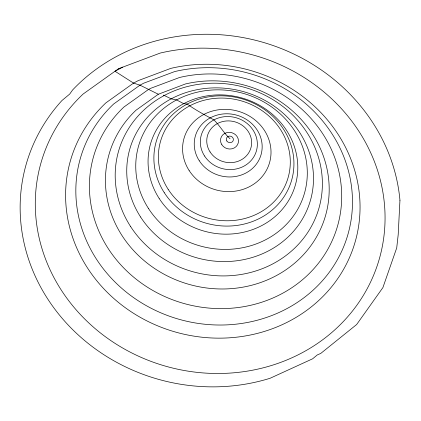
<?xml version="1.0" encoding="UTF-8"?>
<svg xmlns="http://www.w3.org/2000/svg" width="421" height="421" viewBox="0 0 421 421"><rect width="100%" height="100%" fill="white"/><g stroke="black" fill="none" stroke-linecap="round" stroke-linejoin="round"><path stroke-width="0.63" d="M158.338 94.246L136.025 110.202A112.502 103.408 15.4 0 0 172.863 278.549A112.502 103.408 15.4 0 0 328.996 195.581A112.502 103.408 15.4 0 0 185.361 83.984L158.338 94.246L139.988 85.168L133.541 83.1L114.996 71.249L122.743 67.134M164.516 95.372L163.595 95.157L171.2 98.835L176.588 99.914L183.698 103.671L187.224 104.05C195.628 110.165 204.822 114.944 213.894 119.896C219.878 125.674 223.867 133.131 230.024 138.751M399.95 200.243L398.192 234.729L396.719 247.911L382.894 287.601L356.661 324.507L320.755 353.424L317.245 354.966L312.635 358.797L270.129 378.258A185.75 170.731 15.4 0 1 54.83 309.156A185.75 170.731 15.4 0 1 61.945 100.53L69.675 94.099L72.607 89.973A186.992 171.873 15.4 0 1 271.192 44.879A186.992 171.873 15.4 0 1 399.95 200.243M118.559 68.702L83.121 94.036A175.852 161.627 15.4 0 0 140.698 357.176A175.852 161.627 15.4 0 0 384.752 227.493A175.852 161.627 15.4 0 0 160.233 53.062L118.559 68.702M133.541 83.1L105.866 102.887A148.039 136.067 15.4 0 0 154.333 324.412A148.039 136.067 15.4 0 0 359.792 215.236A148.039 136.067 15.4 0 0 170.779 68.391L138.225 80.611L133.541 83.1M139.988 85.168L113.665 103.987A139.093 127.847 15.4 0 0 159.206 312.124A139.093 127.847 15.4 0 0 352.24 209.547A139.093 127.847 15.4 0 0 174.657 71.581L143.687 83.2L139.988 85.168M148.392 89.541L123.911 107.039A126.842 116.585 15.4 0 0 165.442 296.847A126.842 116.585 15.4 0 0 341.484 203.306A126.842 116.585 15.4 0 0 179.535 77.485L150.739 88.294L148.392 89.541M130.542 226.445A104.166 95.746 15.4 0 0 309.909 229.019A104.166 95.746 15.4 0 0 215.905 83.205A104.166 95.746 15.4 0 0 130.542 226.445M140.577 216.983A93.894 86.3 15.4 0 0 302.257 219.299A93.894 86.3 15.4 0 0 217.525 87.868A93.894 86.3 15.4 0 0 140.577 216.983M148.46 208.442A86.247 79.274 15.4 0 0 296.973 210.568A86.247 79.274 15.4 0 0 219.141 89.841A86.247 79.274 15.4 0 0 148.46 208.442M159.149 198.412A75.291 69.207 15.4 0 0 288.79 200.27A75.291 69.207 15.4 0 0 220.846 94.878A75.291 69.207 15.4 0 0 159.149 198.412M164.264 192.65A70.412 64.718 15.4 0 0 285.506 194.386A70.412 64.718 15.4 0 0 221.962 95.825A70.412 64.718 15.4 0 0 164.264 192.65M168.147 189.276A66.329 60.966 15.4 0 0 282.354 190.913A66.329 60.966 15.4 0 0 222.499 98.072A66.329 60.966 15.4 0 0 168.147 189.276M189.129 170.494A44.463 40.869 15.4 0 0 265.693 171.594A44.463 40.869 15.4 0 0 225.567 109.355A44.463 40.869 15.4 0 0 189.129 170.494M199.27 160.748A34.154 31.391 15.4 0 0 258.078 161.59A34.154 31.391 15.4 0 0 227.256 113.781A34.154 31.391 15.4 0 0 199.27 160.748M204.543 155.98A28.675 26.355 15.4 0 0 253.921 156.686A28.675 26.355 15.4 0 0 228.045 116.549A28.675 26.355 15.4 0 0 204.543 155.98M210.074 151.934A22.566 20.745 15.4 0 0 248.937 152.486A22.566 20.745 15.4 0 0 228.571 120.901A22.566 20.745 15.4 0 0 210.074 151.934M221.846 144.74A9.03 8.299 15.4 0 0 237.397 144.966A9.03 8.299 15.4 0 0 229.245 132.32A9.03 8.299 15.4 0 0 221.846 144.74M226.835 140.982A3.568 3.279 15.4 0 0 232.971 141.067A3.568 3.279 15.4 0 0 229.755 136.078A3.568 3.279 15.4 0 0 226.835 140.982"/></g></svg>
